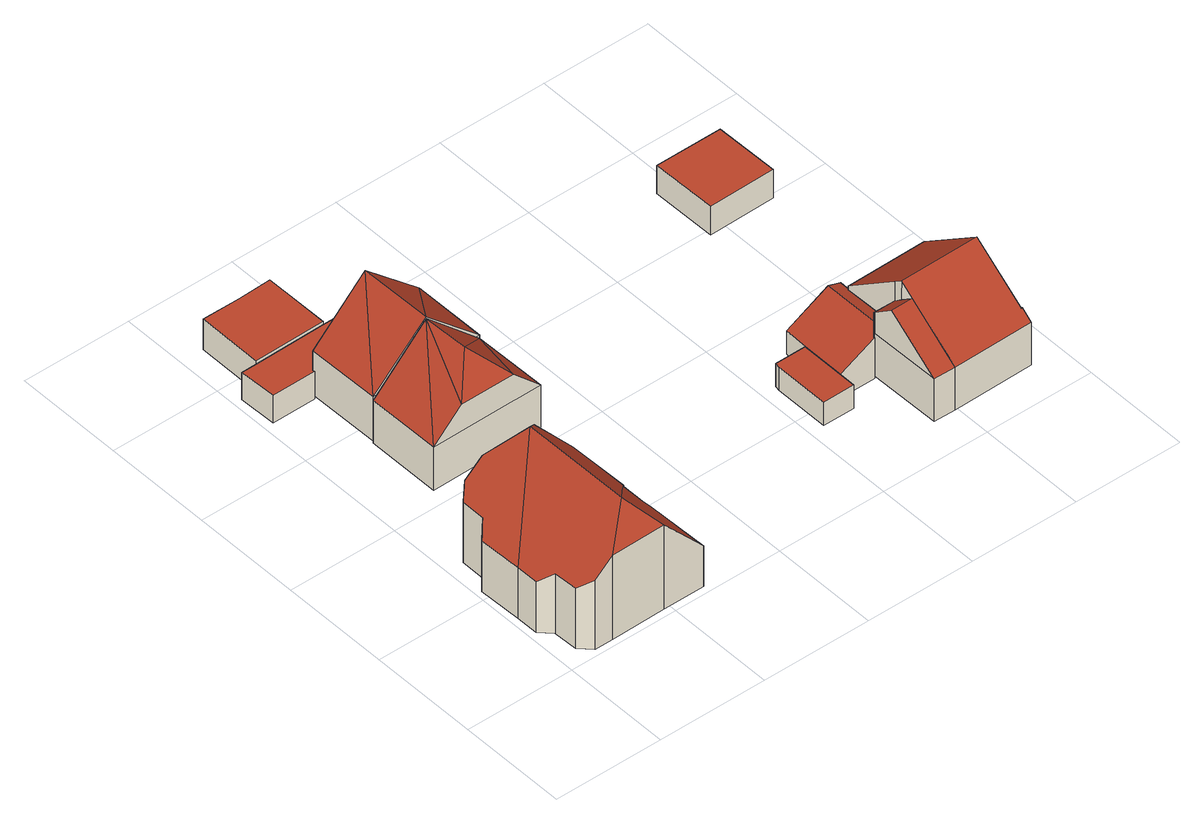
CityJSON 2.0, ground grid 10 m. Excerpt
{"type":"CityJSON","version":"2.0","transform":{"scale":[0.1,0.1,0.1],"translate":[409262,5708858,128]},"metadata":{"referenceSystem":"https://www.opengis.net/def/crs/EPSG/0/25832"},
"CityObjects":{
"building1":{"type":"Building","attributes":{"Gemeindeschluessel":"05978036","Geometrietyp2DReferenz":"3000","function":"31001_1000","roofType":"3300","measuredHeight":10.83},"geometry":[{"type":"MultiSurface","lod":"2","boundaries":[[[0,1,2,3]],[[1,4,5,2]],[[4,6,7,5]],[[6,8,9,7]],[[8,10,11,9]],[[10,12,13,11]],[[12,14,15,13]],[[14,16,17,15]],[[16,18,19,17]],[[18,20,21,19]],[[20,22,23,21]],[[22,24,25,23]],[[24,26,27,25]],[[26,28,29,27]],[[28,30,31,29]],[[30,32,33,31]],[[32,34,35,33]],[[34,36,37,35]],[[36,38,39,37]],[[38,0,3,39]],[[24,22,40]],[[6,4,41]],[[10,8,6,41,40]],[[22,20,18,16,14,12,10,40]],[[34,32,30,28,26,24,40,41]],[[4,1,0,38,36,34,41]],[[3,2,5,7,9,11,13,15,17,19,21,23,25,27,29,31,33,35,37,39]]],"semantics":{"surfaces":[{"type":"WallSurface"},{"type":"RoofSurface"},{"type":"GroundSurface"}],"values":[0,0,0,0,0,0,0,0,0,0,0,0,0,0,0,0,0,0,0,0,1,1,1,1,1,1,2]}}]},
"building2":{"type":"Building","attributes":{"Gemeindeschluessel":"05978036","Geometrietyp2DReferenz":"3000","function":"31001_2460","roofType":"1000","measuredHeight":2.73},"geometry":[{"type":"MultiSurface","lod":"2","boundaries":[[[42,43,44,45]],[[43,46,47,44]],[[46,48,49,47]],[[48,50,51,49]],[[50,52,53,51]],[[52,54,55,53]],[[54,56,57,55]],[[56,42,45,57]],[[56,54,52,50,48,46,43,42]],[[45,44,47,49,51,53,55,57]]],"semantics":{"surfaces":[{"type":"WallSurface"},{"type":"RoofSurface"},{"type":"GroundSurface"}],"values":[0,0,0,0,0,0,0,0,1,2]}}]},
"building3":{"type":"Building","attributes":{"Gemeindeschluessel":"05978036","Geometrietyp2DReferenz":"3000","function":"31001_1000","roofType":"9999","measuredHeight":9.38},"geometry":[{"type":"MultiSurface","lod":"2","boundaries":[[[58,59,60,61]],[[59,62,63,60]],[[62,64,65,63]],[[64,58,61,65]],[[62,59,66,67]],[[58,64,68]],[[67,66,69]],[[58,66,59]],[[58,69,66]],[[69,58,68]],[[68,67,69]],[[68,62,67]],[[62,68,64]],[[61,60,63,65]]],"semantics":{"surfaces":[{"type":"WallSurface"},{"type":"RoofSurface"},{"type":"GroundSurface"}],"values":[0,0,0,0,0,0,1,1,1,1,1,1,1,2]}}]},
"building4":{"type":"Building","attributes":{"Gemeindeschluessel":"05978036","Geometrietyp2DReferenz":"3000","function":"51009_1611","roofType":"9999","measuredHeight":3},"geometry":[{"type":"MultiSurface","lod":"2","boundaries":[[[70,71,72,73,74]],[[74,73,57,75]],[[73,72,55,57]],[[72,71,76,55]],[[71,70,77,76]],[[70,74,75,77]],[[75,57,55,76,77]]],"semantics":{"surfaces":[{"type":"RoofSurface"},{"type":"WallSurface"},{"type":"GroundSurface"}],"values":[0,1,1,1,1,1,2]}}]},
"building5":{"type":"Building","attributes":{"Gemeindeschluessel":"05978036","Geometrietyp2DReferenz":"3000","function":"31001_1000","roofType":"5000","measuredHeight":9.19},"geometry":[{"type":"MultiSurface","lod":"2","boundaries":[[[78,79,80,81]],[[79,82,83,80]],[[82,84,85,83]],[[84,78,81,85]],[[86,84,87]],[[84,86,78]],[[79,87,82]],[[87,79,86]],[[84,82,87]],[[79,78,86]],[[81,80,83,85]]],"semantics":{"surfaces":[{"type":"WallSurface"},{"type":"RoofSurface"},{"type":"GroundSurface"}],"values":[0,0,0,0,1,1,1,1,0,0,2]}}]},
"building6":{"type":"Building","attributes":{"Gemeindeschluessel":"05978036","Geometrietyp2DReferenz":"3000","function":"31001_2460","roofType":"1000","measuredHeight":2.22},"geometry":[{"type":"MultiSurface","lod":"2","boundaries":[[[88,89,90,91]],[[89,92,93,90]],[[92,94,95,93]],[[94,96,97,95]],[[96,98,99,97]],[[98,88,91,99]],[[98,96,94,92,89,88]],[[91,90,93,95,97,99]]],"semantics":{"surfaces":[{"type":"WallSurface"},{"type":"RoofSurface"},{"type":"GroundSurface"}],"values":[0,0,0,0,0,0,1,2]}}]},
"building7":{"type":"Building","attributes":{"Gemeindeschluessel":"05978036","Geometrietyp2DReferenz":"3000","function":"31001_2460","roofType":"5000","measuredHeight":4.46},"geometry":[{"type":"MultiSurface","lod":"2","boundaries":[[[98,96,97,99]],[[96,100,101,97]],[[100,102,103,101]],[[102,104,105,103]],[[104,106,107,105]],[[106,108,109,107]],[[108,110,111,109]],[[110,112,113,111]],[[112,98,99,113]],[[106,104,102,114,115,108]],[[100,96,98,112,110,115,114]],[[102,100,114]],[[110,108,115]],[[99,97,101,103,105,107,109,111,113]]],"semantics":{"surfaces":[{"type":"WallSurface"},{"type":"RoofSurface"},{"type":"GroundSurface"}],"values":[0,0,0,0,0,0,0,0,0,1,1,0,0,2]}}]},
"building8":{"type":"Building","attributes":{"Gemeindeschluessel":"05978036","Geometrietyp2DReferenz":"3000","function":"31001_1000"},"children":["building8-1","building8-2"]},
"building8-1":{"type":"BuildingPart","attributes":{"roofType":"3100","measuredHeight":8.73},"parents":["building8"],"geometry":[{"type":"MultiSurface","lod":"2","boundaries":[[[116,117,118,119]],[[120,121,122,123,124,125]],[[121,126,127,122]],[[126,128,129,127]],[[128,130,131,129]],[[130,132,133,131]],[[132,134,135,133]],[[134,136,137,135]],[[136,116,119,137]],[[132,130,128,126,121,120,138]],[[138,117,116,136,134,132]],[[119,118,139,123,122,127,129,131,133,135,137]],[[140,141,117,138]],[[139,118,117,142]],[[142,117,141,140]],[[120,125,140,138]],[[139,142,124,123]],[[124,142,140,125]]],"semantics":{"surfaces":[{"type":"WallSurface"},{"type":"RoofSurface"},{"type":"GroundSurface"},{"type":"ClosureSurface"}],"values":[0,0,0,0,0,0,0,0,0,1,1,2,0,3,3,0,3,3]}}]},
"building8-2":{"type":"BuildingPart","attributes":{"roofType":"3100","measuredHeight":7.79},"parents":["building8"],"geometry":[{"type":"MultiSurface","lod":"2","boundaries":[[[117,143,144,118]],[[143,145,146,144]],[[145,147,148,146]],[[147,124,123,148]],[[149,150,151,141,140,125]],[[117,141,151,143]],[[147,149,125,124]],[[145,150,149,147]],[[143,151,150,145]],[[123,139,118,144,146,148]],[[118,139,142,117]],[[139,123,124,142]],[[142,140,141,117]],[[124,125,140,142]]],"semantics":{"surfaces":[{"type":"WallSurface"},{"type":"RoofSurface"},{"type":"GroundSurface"},{"type":"ClosureSurface"}],"values":[0,0,0,0,1,1,0,0,0,2,3,3,3,3]}}]},
"building9":{"type":"Building","attributes":{"Gemeindeschluessel":"05978036","Geometrietyp2DReferenz":"3000","function":"31001_2460","roofType":"1000","measuredHeight":2.8},"geometry":[{"type":"MultiSurface","lod":"2","boundaries":[[[152,153,154,155]],[[153,156,157,154]],[[156,158,159,157]],[[158,152,155,159]],[[158,156,153,152]],[[155,154,157,159]]],"semantics":{"surfaces":[{"type":"WallSurface"},{"type":"RoofSurface"},{"type":"GroundSurface"}],"values":[0,0,0,0,1,2]}}]}
},
"vertices":[
[16,141,62],[26,151,71],[26,151,3],[16,141,3],[43,151,86],[43,151,3],[94,152,86],[94,152,3],[131,152,42],[131,152,3],[132,97,42],[132,97,3],[132,96,42],[132,96,3],[127,90,48],[127,90,3],[127,69,48],[127,69,3],[132,64,42],[132,64,3],[133,7,43],[133,7,3],[95,7,86],[95,7,3],[45,6,86],[45,6,3],[28,6,71],[28,6,3],[18,16,62],[18,16,3],[17,38,62],[17,38,3],[7,48,53],[7,48,3],[7,68,53],[7,68,3],[6,108,53],[6,108,3],[16,119,62],[16,119,3],[73,29,111],[72,131,111],
[98,382,30],[99,350,30],[99,350,3],[98,382,3],[49,349,30],[49,349,3],[49,347,30],[49,347,3],[9,347,30],[9,347,3],[8,381,30],[8,381,3],[22,381,30],[22,381,3],[87,382,30],[87,382,3],
[153,283,46],[154,215,46],[154,215,4],[153,283,4],[50,214,46],[50,214,4],[50,282,46],[50,282,4],[127,214,73],[77,214,73],[101,282,97],[102,240,97],
[57,441,33],[22,441,33],[22,381,33],[87,382,33],[87,442,33],[87,442,3],[22,441,3],[57,441,3],
[49,349,49],[153,351,49],[153,351,6],[49,349,6],[153,283,49],[153,283,6],[50,282,49],[50,282,6],[100,350,98],[101,282,98],
[339,79,31],[310,79,31],[310,79,8],[339,79,8],[310,129,31],[310,129,8],[311,134,31],[311,134,8],[339,134,31],[339,134,8],[339,94,31],[339,94,8],
[340,156,31],[340,156,8],[392,156,48],[392,156,8],[392,146,48],[392,146,8],[391,146,48],[391,146,8],[392,95,48],[392,95,8],[372,95,48],[372,95,8],[372,94,48],[372,94,8],[380,156,52],[380,95,52],
[467,29,52],[393,28,52],[393,28,10],[467,29,10],[392,95,91],[391,146,52],[391,146,10],[392,95,10],[392,95,52],[392,95,72],[392,146,52],[392,146,10],[464,147,52],[464,147,10],[465,147,52],[465,147,10],[465,88,97],[465,88,10],[466,39,60],[466,39,10],[467,39,60],[467,39,10],[392,87,97],[392,87,10],[392,87,79],[392,75,88],[392,87,52],
[373,28,52],[373,28,10],[372,94,52],[372,94,10],[372,95,52],[372,95,10],[372,95,72],[372,94,73],[372,75,88],
[445,354,32],[446,295,32],[446,295,4],[445,354,4],[385,294,32],[385,294,4],[384,354,32],[384,354,4]
]}
